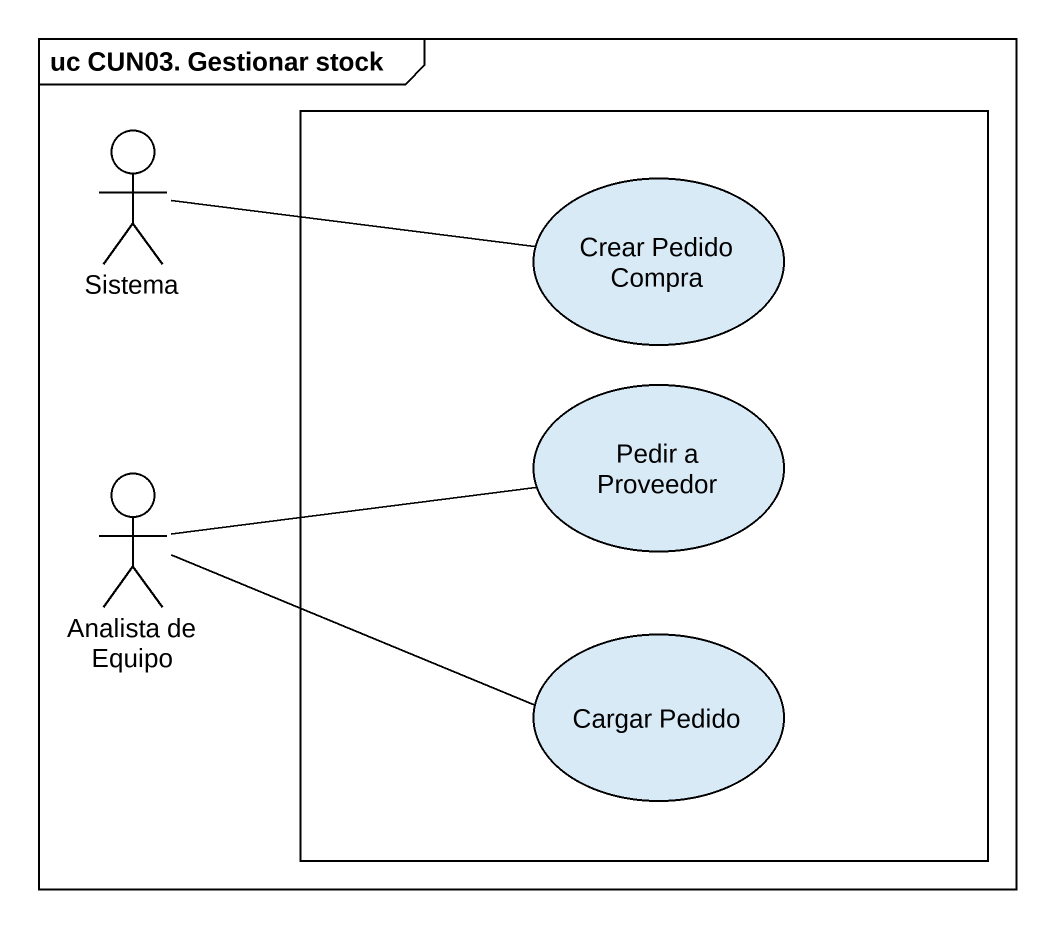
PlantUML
@startuml
mainframe uc CUN03. Gestionar stock
rectangle " " as rectangle1 {
  usecase "Crear Pedido Compra" as Crear_Pedido_Compra
  usecase "Pedir a Proveedor" as Pedir_a_Proveedor
  usecase "Cargar Pedido" as Cargar_Pedido
}
actor Sistema
actor "Analista de Equipo" as Analista_de_Equipo
Sistema -right- Crear_Pedido_Compra
Analista_de_Equipo -right- Pedir_a_Proveedor
Analista_de_Equipo -right- Cargar_Pedido
@enduml
